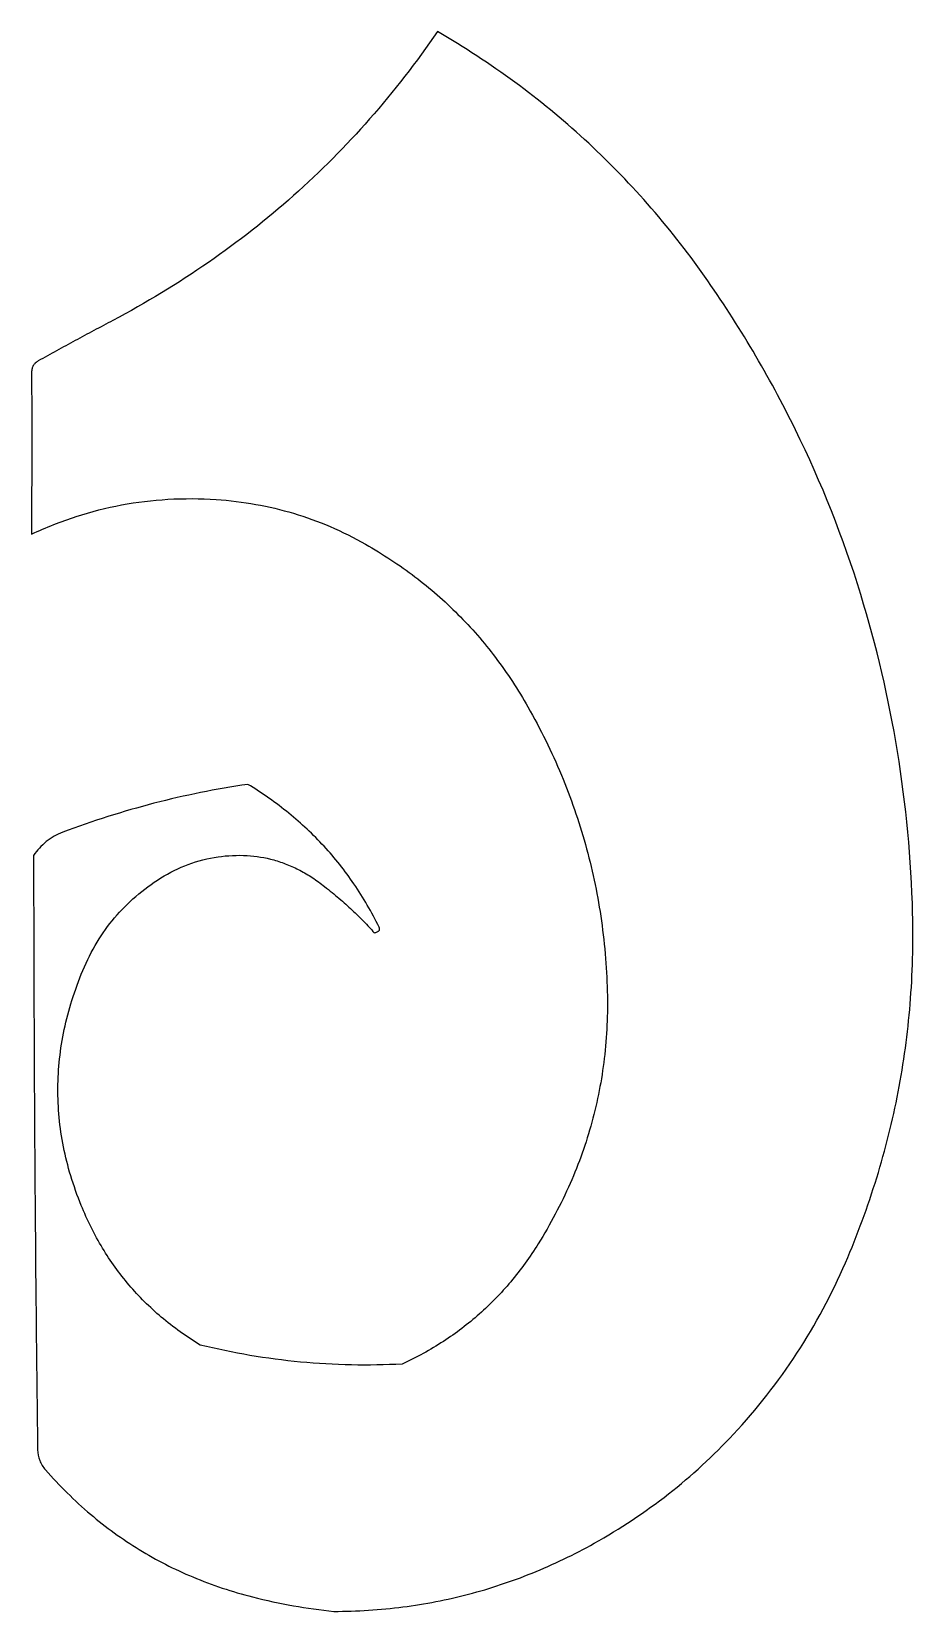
# Model space of a CAD drawing. Header units: centimetres. Extents: x -1.2 to 1.2, y -4.26 to 4.26.
# Drawn here: x -1.022 to -0.652, y -2.934 to -2.27 of the extents above; entities that cross this region are included whole.
import ezdxf

# ---------------------------------------------------------------- set-up
doc = ezdxf.new("R2010")
doc.units = ezdxf.units.CM
doc.header["$MEASUREMENT"] = 0
doc.layers.add('Layer 1', color=7, linetype='Continuous')

msp = doc.modelspace()

# ---------------------------------------------------------------- linework, layer by layer
at = {"layer": 'Layer 1', "color": 242}
msp.add_open_spline([(-0.89515, -2.93381), (-0.90086, -2.93322), (-0.90654, -2.93242), (-0.91219, -2.93142), (-0.91219, -2.93142), (-0.91797, -2.93039), (-0.92371, -2.92916), (-0.9294, -2.92771), (-0.9294, -2.92771), (-0.93795, -2.92555), (-0.94634, -2.92275), (-0.95447, -2.91935), (-0.95447, -2.91935), (-0.96228, -2.91609), (-0.96981, -2.91224), (-0.97701, -2.90782), (-0.97701, -2.90782), (-0.98421, -2.90341), (-0.99106, -2.89844), (-0.99749, -2.89298), (-0.99749, -2.89298), (-1.00426, -2.88724), (-1.01059, -2.881), (-1.01645, -2.87434), (-1.01645, -2.87434), (-1.01747, -2.87316), (-1.0183, -2.87181), (-1.01887, -2.87036), (-1.01887, -2.87036), (-1.01941, -2.86895), (-1.01971, -2.86745), (-1.01973, -2.86595), (-1.01973, -2.86595), (-1.02027, -2.82438), (-1.02068, -2.78281), (-1.02096, -2.74125), (-1.02096, -2.74125), (-1.02124, -2.69954), (-1.02139, -2.65785), (-1.02142, -2.61614), (-1.02142, -2.61614), (-1.01997, -2.61395), (-1.01818, -2.61198), (-1.01611, -2.61033), (-1.01611, -2.61033), (-1.01403, -2.60867), (-1.01169, -2.60735), (-1.00919, -2.6064), (-1.00919, -2.6064), (-0.99663, -2.60166), (-0.98383, -2.59761), (-0.97082, -2.59423), (-0.97082, -2.59423), (-0.95784, -2.59087), (-0.94469, -2.58821), (-0.93142, -2.58626), (-0.93142, -2.58626), (-0.92536, -2.5899), (-0.91957, -2.59396), (-0.91409, -2.59841), (-0.91409, -2.59841), (-0.90883, -2.60267), (-0.9039, -2.6073), (-0.89933, -2.61227), (-0.89933, -2.61227), (-0.89474, -2.61724), (-0.89055, -2.62254), (-0.88675, -2.62811), (-0.88675, -2.62811), (-0.8828, -2.63391), (-0.87926, -2.63999), (-0.87617, -2.64628), (-0.87617, -2.64628), (-0.87603, -2.64655), (-0.87598, -2.64684), (-0.87599, -2.64715), (-0.87599, -2.64715), (-0.876, -2.64738), (-0.8761, -2.6476), (-0.87625, -2.64777), (-0.87625, -2.64777), (-0.87633, -2.64786), (-0.87644, -2.64795), (-0.87655, -2.64802), (-0.87655, -2.64802), (-0.87669, -2.64812), (-0.87686, -2.6482), (-0.87702, -2.64828), (-0.87702, -2.64828), (-0.87719, -2.64834), (-0.87736, -2.6484), (-0.87753, -2.64845), (-0.87753, -2.64845), (-0.87778, -2.64852), (-0.87802, -2.64857), (-0.87827, -2.64862), (-0.87827, -2.64862), (-0.87895, -2.64783), (-0.87965, -2.64706), (-0.88036, -2.64628), (-0.88036, -2.64628), (-0.88111, -2.64547), (-0.88188, -2.64466), (-0.88265, -2.64386), (-0.88265, -2.64386), (-0.88343, -2.64306), (-0.88421, -2.64227), (-0.88501, -2.6415), (-0.88501, -2.6415), (-0.88586, -2.64066), (-0.88672, -2.63984), (-0.88758, -2.63904), (-0.88758, -2.63904), (-0.88845, -2.63823), (-0.88932, -2.63742), (-0.89021, -2.63664), (-0.89021, -2.63664), (-0.89115, -2.6358), (-0.89209, -2.63497), (-0.89305, -2.63415), (-0.89305, -2.63415), (-0.89401, -2.63333), (-0.89497, -2.63252), (-0.89594, -2.63172), (-0.89594, -2.63172), (-0.89698, -2.63087), (-0.89802, -2.63003), (-0.89907, -2.6292), (-0.89907, -2.6292), (-0.90075, -2.62786), (-0.90251, -2.6266), (-0.9043, -2.62542), (-0.9043, -2.62542), (-0.90597, -2.62433), (-0.90771, -2.62331), (-0.90948, -2.62239), (-0.90948, -2.62239), (-0.91125, -2.62146), (-0.91307, -2.62063), (-0.91494, -2.61989), (-0.91494, -2.61989), (-0.91672, -2.61918), (-0.91855, -2.61856), (-0.92042, -2.61804), (-0.92042, -2.61804), (-0.9241, -2.61701), (-0.92789, -2.6164), (-0.9317, -2.61618), (-0.9317, -2.61618), (-0.93577, -2.61595), (-0.93986, -2.61614), (-0.94388, -2.61674), (-0.94388, -2.61674), (-0.94816, -2.61736), (-0.95234, -2.61843), (-0.95639, -2.61992), (-0.95639, -2.61992), (-0.96042, -2.6214), (-0.9643, -2.62331), (-0.96794, -2.62559), (-0.96794, -2.62559), (-0.97165, -2.62792), (-0.97519, -2.63052), (-0.97849, -2.63337), (-0.97849, -2.63337), (-0.98169, -2.63612), (-0.98465, -2.63912), (-0.98736, -2.64234), (-0.98736, -2.64234), (-0.99008, -2.64555), (-0.99253, -2.64898), (-0.9947, -2.65257), (-0.9947, -2.65257), (-0.997, -2.65638), (-0.99902, -2.66036), (-1.00073, -2.66447), (-1.00073, -2.66447), (-1.00244, -2.66859), (-1.00397, -2.67278), (-1.00531, -2.67704), (-1.00531, -2.67704), (-1.00658, -2.68105), (-1.00764, -2.68511), (-1.00851, -2.68922), (-1.00851, -2.68922), (-1.00938, -2.69333), (-1.01006, -2.69748), (-1.0105, -2.70165), (-1.0105, -2.70165), (-1.01095, -2.70573), (-1.01119, -2.70982), (-1.01122, -2.71393), (-1.01122, -2.71393), (-1.01124, -2.71802), (-1.01106, -2.72213), (-1.01068, -2.7262), (-1.01068, -2.7262), (-1.01027, -2.73036), (-1.00967, -2.73449), (-1.00886, -2.73858), (-1.00886, -2.73858), (-1.00803, -2.74267), (-1.00703, -2.74672), (-1.00582, -2.75072), (-1.00582, -2.75072), (-1.00453, -2.75494), (-1.00306, -2.7591), (-1.0014, -2.76319), (-1.0014, -2.76319), (-0.99888, -2.7694), (-0.99587, -2.77541), (-0.99241, -2.78117), (-0.99241, -2.78117), (-0.98913, -2.78662), (-0.9854, -2.7918), (-0.98127, -2.79665), (-0.98127, -2.79665), (-0.97714, -2.8015), (-0.97261, -2.806), (-0.96774, -2.81012), (-0.96774, -2.81012), (-0.96261, -2.81445), (-0.95715, -2.81836), (-0.9514, -2.82186), (-0.9514, -2.82186), (-0.93755, -2.82527), (-0.92345, -2.82766), (-0.90923, -2.82901), (-0.90923, -2.82901), (-0.89499, -2.83034), (-0.88069, -2.83064), (-0.86642, -2.82988), (-0.86642, -2.82988), (-0.86043, -2.82711), (-0.85466, -2.82391), (-0.84914, -2.82033), (-0.84914, -2.82033), (-0.84384, -2.81688), (-0.8388, -2.81304), (-0.83407, -2.80886), (-0.83407, -2.80886), (-0.82933, -2.80467), (-0.82491, -2.80014), (-0.82085, -2.7953), (-0.82085, -2.7953), (-0.81661, -2.79024), (-0.81273, -2.78489), (-0.80924, -2.77928), (-0.80924, -2.77928), (-0.80419, -2.77116), (-0.79972, -2.7627), (-0.79586, -2.75396), (-0.79586, -2.75396), (-0.79218, -2.74562), (-0.78913, -2.73703), (-0.78674, -2.72825), (-0.78674, -2.72825), (-0.78434, -2.71948), (-0.7826, -2.71053), (-0.78153, -2.7015), (-0.78153, -2.7015), (-0.78043, -2.69213), (-0.78, -2.68269), (-0.78026, -2.67325), (-0.78026, -2.67325), (-0.78055, -2.66267), (-0.78147, -2.65213), (-0.78302, -2.64166), (-0.78302, -2.64166), (-0.78454, -2.63148), (-0.78668, -2.6214), (-0.78944, -2.61149), (-0.78944, -2.61149), (-0.79222, -2.60158), (-0.79559, -2.59185), (-0.79956, -2.58234), (-0.79956, -2.58234), (-0.80366, -2.57254), (-0.80834, -2.56298), (-0.81359, -2.55373), (-0.81359, -2.55373), (-0.81769, -2.5465), (-0.82226, -2.53954), (-0.82728, -2.53291), (-0.82728, -2.53291), (-0.8321, -2.52654), (-0.83736, -2.52049), (-0.84302, -2.51482), (-0.84302, -2.51482), (-0.84867, -2.50916), (-0.85472, -2.50389), (-0.8611, -2.49904), (-0.8611, -2.49904), (-0.86771, -2.49403), (-0.87464, -2.48946), (-0.88186, -2.48535), (-0.88186, -2.48535), (-0.8867, -2.4826), (-0.89169, -2.48012), (-0.89681, -2.47792), (-0.89681, -2.47792), (-0.90181, -2.47578), (-0.90693, -2.47392), (-0.91213, -2.47236), (-0.91213, -2.47236), (-0.91734, -2.47081), (-0.92263, -2.46954), (-0.92799, -2.46859), (-0.92799, -2.46859), (-0.93349, -2.4676), (-0.93904, -2.46692), (-0.94462, -2.46656), (-0.94462, -2.46656), (-0.95139, -2.46611), (-0.95819, -2.46608), (-0.96495, -2.46647), (-0.96495, -2.46647), (-0.97149, -2.46685), (-0.97801, -2.46763), (-0.98445, -2.46884), (-0.98445, -2.46884), (-0.99088, -2.47005), (-0.99724, -2.47166), (-1.00346, -2.47368), (-1.00346, -2.47368), (-1.00988, -2.47577), (-1.01616, -2.47824), (-1.02227, -2.48111), (-1.02227, -2.48111), (-1.02224, -2.46981), (-1.02223, -2.45852), (-1.02223, -2.44722), (-1.02223, -2.44722), (-1.02222, -2.43586), (-1.02223, -2.4245), (-1.02225, -2.41312), (-1.02225, -2.41312), (-1.02225, -2.4126), (-1.02218, -2.41207), (-1.02206, -2.41156), (-1.02206, -2.41156), (-1.02195, -2.41112), (-1.02178, -2.4107), (-1.02155, -2.41031), (-1.02155, -2.41031), (-1.02132, -2.40992), (-1.02104, -2.40956), (-1.02071, -2.40925), (-1.02071, -2.40925), (-1.02032, -2.40889), (-1.0199, -2.40858), (-1.01944, -2.40833), (-1.01944, -2.40833), (-1.01687, -2.4069), (-1.01432, -2.40548), (-1.01175, -2.40407), (-1.01175, -2.40407), (-1.00913, -2.40264), (-1.00653, -2.40121), (-1.00392, -2.3998), (-1.00392, -2.3998), (-1.0013, -2.39838), (-0.99869, -2.39697), (-0.99606, -2.39556), (-0.99606, -2.39556), (-0.99341, -2.39414), (-0.99075, -2.39272), (-0.98809, -2.39131), (-0.98809, -2.39131), (-0.97421, -2.38397), (-0.96078, -2.37581), (-0.94788, -2.3669), (-0.94788, -2.3669), (-0.93539, -2.35827), (-0.92347, -2.34891), (-0.91214, -2.33883), (-0.91214, -2.33883), (-0.90083, -2.32876), (-0.89014, -2.31801), (-0.88016, -2.30665), (-0.88016, -2.30665), (-0.86992, -2.29498), (-0.86039, -2.28272), (-0.85163, -2.26993), (-0.85163, -2.26993), (-0.84042, -2.27644), (-0.82957, -2.28355), (-0.81913, -2.29122), (-0.81913, -2.29122), (-0.80893, -2.2987), (-0.79914, -2.30672), (-0.78982, -2.31526), (-0.78982, -2.31526), (-0.7805, -2.3238), (-0.77166, -2.33283), (-0.76333, -2.34233), (-0.76333, -2.34233), (-0.75481, -2.35203), (-0.74681, -2.36219), (-0.73938, -2.37274), (-0.73938, -2.37274), (-0.72496, -2.39322), (-0.71218, -2.41479), (-0.70114, -2.43724), (-0.70114, -2.43724), (-0.69018, -2.45957), (-0.68101, -2.48271), (-0.67371, -2.50646), (-0.67371, -2.50646), (-0.66705, -2.52808), (-0.66189, -2.55013), (-0.65826, -2.57244), (-0.65826, -2.57244), (-0.6546, -2.59493), (-0.65247, -2.61764), (-0.65188, -2.6404), (-0.65188, -2.6404), (-0.65156, -2.65315), (-0.65191, -2.66589), (-0.65294, -2.67859), (-0.65294, -2.67859), (-0.65393, -2.69097), (-0.65561, -2.70328), (-0.65796, -2.71548), (-0.65796, -2.71548), (-0.6603, -2.72767), (-0.66332, -2.73973), (-0.66698, -2.7516), (-0.66698, -2.7516), (-0.67072, -2.76372), (-0.67511, -2.77563), (-0.68013, -2.78728), (-0.68013, -2.78728), (-0.68582, -2.80051), (-0.69265, -2.81324), (-0.70054, -2.82531), (-0.70054, -2.82531), (-0.70843, -2.8374), (-0.71735, -2.84878), (-0.72721, -2.85936), (-0.72721, -2.85936), (-0.73565, -2.86841), (-0.74479, -2.87679), (-0.75454, -2.88444), (-0.75454, -2.88444), (-0.76438, -2.89214), (-0.77481, -2.89907), (-0.78573, -2.90517), (-0.78573, -2.90517), (-0.79418, -2.90989), (-0.80291, -2.91408), (-0.81188, -2.91772), (-0.81188, -2.91772), (-0.82058, -2.92123), (-0.82948, -2.92419), (-0.83855, -2.92657), (-0.83855, -2.92657), (-0.84762, -2.92893), (-0.85684, -2.93073), (-0.86615, -2.93192), (-0.86615, -2.93192), (-0.87576, -2.93315), (-0.88545, -2.93378), (-0.89515, -2.93381)], degree=3, knots=[0, 0, 0, 0, 0.008547, 0.008547, 0.008547, 0.008547, 0.017094, 0.017094, 0.017094, 0.017094, 0.025641, 0.025641, 0.025641, 0.025641, 0.034188, 0.034188, 0.034188, 0.034188, 0.042735, 0.042735, 0.042735, 0.042735, 0.051282, 0.051282, 0.051282, 0.051282, 0.059829, 0.059829, 0.059829, 0.059829, 0.068376, 0.068376, 0.068376, 0.068376, 0.076923, 0.076923, 0.076923, 0.076923, 0.08547, 0.08547, 0.08547, 0.08547, 0.094017, 0.094017, 0.094017, 0.094017, 0.102564, 0.102564, 0.102564, 0.102564, 0.111111, 0.111111, 0.111111, 0.111111, 0.119658, 0.119658, 0.119658, 0.119658, 0.128205, 0.128205, 0.128205, 0.128205, 0.136752, 0.136752, 0.136752, 0.136752, 0.145299, 0.145299, 0.145299, 0.145299, 0.153846, 0.153846, 0.153846, 0.153846, 0.162393, 0.162393, 0.162393, 0.162393, 0.17094, 0.17094, 0.17094, 0.17094, 0.179487, 0.179487, 0.179487, 0.179487, 0.188034, 0.188034, 0.188034, 0.188034, 0.196581, 0.196581, 0.196581, 0.196581, 0.205128, 0.205128, 0.205128, 0.205128, 0.213675, 0.213675, 0.213675, 0.213675, 0.222222, 0.222222, 0.222222, 0.222222, 0.230769, 0.230769, 0.230769, 0.230769, 0.239316, 0.239316, 0.239316, 0.239316, 0.247863, 0.247863, 0.247863, 0.247863, 0.25641, 0.25641, 0.25641, 0.25641, 0.264957, 0.264957, 0.264957, 0.264957, 0.273504, 0.273504, 0.273504, 0.273504, 0.282051, 0.282051, 0.282051, 0.282051, 0.290598, 0.290598, 0.290598, 0.290598, 0.299145, 0.299145, 0.299145, 0.299145, 0.307692, 0.307692, 0.307692, 0.307692, 0.316239, 0.316239, 0.316239, 0.316239, 0.324786, 0.324786, 0.324786, 0.324786, 0.333333, 0.333333, 0.333333, 0.333333, 0.34188, 0.34188, 0.34188, 0.34188, 0.350427, 0.350427, 0.350427, 0.350427, 0.358974, 0.358974, 0.358974, 0.358974, 0.367521, 0.367521, 0.367521, 0.367521, 0.376068, 0.376068, 0.376068, 0.376068, 0.384615, 0.384615, 0.384615, 0.384615, 0.393162, 0.393162, 0.393162, 0.393162, 0.401709, 0.401709, 0.401709, 0.401709, 0.410256, 0.410256, 0.410256, 0.410256, 0.418803, 0.418803, 0.418803, 0.418803, 0.42735, 0.42735, 0.42735, 0.42735, 0.435897, 0.435897, 0.435897, 0.435897, 0.444444, 0.444444, 0.444444, 0.444444, 0.452991, 0.452991, 0.452991, 0.452991, 0.461538, 0.461538, 0.461538, 0.461538, 0.470085, 0.470085, 0.470085, 0.470085, 0.478632, 0.478632, 0.478632, 0.478632, 0.487179, 0.487179, 0.487179, 0.487179, 0.495726, 0.495726, 0.495726, 0.495726, 0.504274, 0.504274, 0.504274, 0.504274, 0.512821, 0.512821, 0.512821, 0.512821, 0.521368, 0.521368, 0.521368, 0.521368, 0.529915, 0.529915, 0.529915, 0.529915, 0.538462, 0.538462, 0.538462, 0.538462, 0.547009, 0.547009, 0.547009, 0.547009, 0.555556, 0.555556, 0.555556, 0.555556, 0.564103, 0.564103, 0.564103, 0.564103, 0.57265, 0.57265, 0.57265, 0.57265, 0.581197, 0.581197, 0.581197, 0.581197, 0.589744, 0.589744, 0.589744, 0.589744, 0.598291, 0.598291, 0.598291, 0.598291, 0.606838, 0.606838, 0.606838, 0.606838, 0.615385, 0.615385, 0.615385, 0.615385, 0.623932, 0.623932, 0.623932, 0.623932, 0.632479, 0.632479, 0.632479, 0.632479, 0.641026, 0.641026, 0.641026, 0.641026, 0.649573, 0.649573, 0.649573, 0.649573, 0.65812, 0.65812, 0.65812, 0.65812, 0.666667, 0.666667, 0.666667, 0.666667, 0.675214, 0.675214, 0.675214, 0.675214, 0.683761, 0.683761, 0.683761, 0.683761, 0.692308, 0.692308, 0.692308, 0.692308, 0.700855, 0.700855, 0.700855, 0.700855, 0.709402, 0.709402, 0.709402, 0.709402, 0.717949, 0.717949, 0.717949, 0.717949, 0.726496, 0.726496, 0.726496, 0.726496, 0.735043, 0.735043, 0.735043, 0.735043, 0.74359, 0.74359, 0.74359, 0.74359, 0.752137, 0.752137, 0.752137, 0.752137, 0.760684, 0.760684, 0.760684, 0.760684, 0.769231, 0.769231, 0.769231, 0.769231, 0.777778, 0.777778, 0.777778, 0.777778, 0.786325, 0.786325, 0.786325, 0.786325, 0.794872, 0.794872, 0.794872, 0.794872, 0.803419, 0.803419, 0.803419, 0.803419, 0.811966, 0.811966, 0.811966, 0.811966, 0.820513, 0.820513, 0.820513, 0.820513, 0.82906, 0.82906, 0.82906, 0.82906, 0.837607, 0.837607, 0.837607, 0.837607, 0.846154, 0.846154, 0.846154, 0.846154, 0.854701, 0.854701, 0.854701, 0.854701, 0.863248, 0.863248, 0.863248, 0.863248, 0.871795, 0.871795, 0.871795, 0.871795, 0.880342, 0.880342, 0.880342, 0.880342, 0.888889, 0.888889, 0.888889, 0.888889, 0.897436, 0.897436, 0.897436, 0.897436, 0.905983, 0.905983, 0.905983, 0.905983, 0.91453, 0.91453, 0.91453, 0.91453, 0.923077, 0.923077, 0.923077, 0.923077, 0.931624, 0.931624, 0.931624, 0.931624, 0.940171, 0.940171, 0.940171, 0.940171, 0.948718, 0.948718, 0.948718, 0.948718, 0.957265, 0.957265, 0.957265, 0.957265, 0.965812, 0.965812, 0.965812, 0.965812, 0.974359, 0.974359, 0.974359, 0.974359, 0.982906, 0.982906, 0.982906, 0.982906, 1, 1, 1, 1], dxfattribs=at)

doc.saveas('drawing.dxf')
